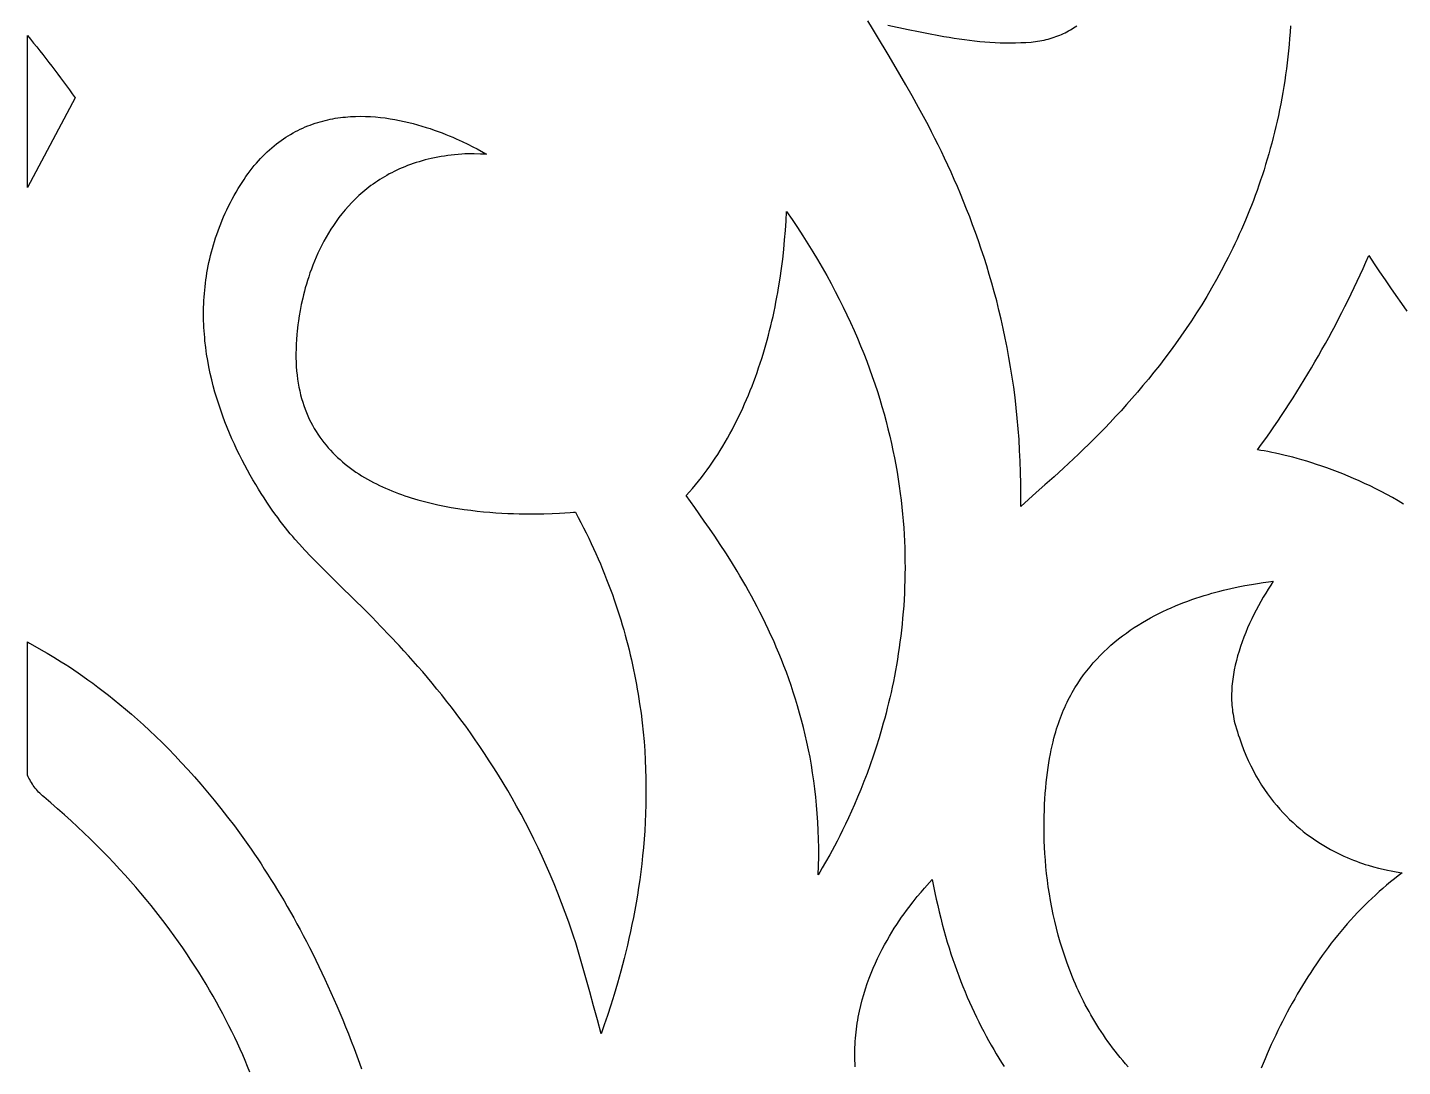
# Model space of a CAD drawing. Extents: x -1000 to 1000, y -1450 to 1450.
# Drawn here: x -550 to -319.7, y -452.5 to -278.5 of the extents above; entities that cross this region are included whole.
import ezdxf

# ---------------------------------------------------------------- set-up
doc = ezdxf.new("R2010")
doc.units = 0
doc.layers.add('LAYER_1', color=18, linetype='CONTINUOUS')

msp = doc.modelspace()

# ---------------------------------------------------------------- linework, layer by layer
at = {"layer": 'LAYER_1'}
for points in [[(-338.43, -278.25), (-338.5, -279.3), (-338.58, -280.34), (-338.67, -281.38), (-338.76, -282.4), (-338.87, -283.42), (-338.99, -284.43), (-339.11, -285.44), (-339.25, -286.44), (-339.39, -287.43), (-339.55, -288.41), (-339.71, -289.39), (-339.88, -290.36), (-340.06, -291.32), (-340.25, -292.28), (-340.45, -293.22), (-340.65, -294.17), (-340.87, -295.1), (-341.09, -296.03), (-341.32, -296.95), (-341.55, -297.86), (-341.8, -298.77), (-342.05, -299.67), (-342.31, -300.56), (-342.58, -301.45), (-342.85, -302.33), (-343.13, -303.2), (-343.42, -304.07), (-343.72, -304.92), (-344.02, -305.78), (-344.33, -306.62), (-344.64, -307.46), (-344.96, -308.29), (-345.29, -309.12), (-345.62, -309.94), (-345.96, -310.75), (-346.3, -311.55), (-346.65, -312.35), (-347, -313.14), (-347.36, -313.93), (-347.73, -314.71), (-348.1, -315.48), (-348.47, -316.25), (-348.85, -317.01), (-349.23, -317.76), (-350.01, -319.24), (-350.81, -320.7), (-351.63, -322.14), (-352.45, -323.54), (-353.29, -324.93), (-354.15, -326.28), (-355.01, -327.61), (-355.89, -328.92), (-356.77, -330.2), (-357.67, -331.46), (-358.57, -332.69), (-359.47, -333.89), (-360.38, -335.08), (-361.3, -336.23), (-362.22, -337.37), (-363.14, -338.48), (-364.06, -339.56), (-364.98, -340.62), (-365.9, -341.66), (-366.81, -342.67), (-367.73, -343.66), (-368.63, -344.63), (-369.54, -345.57), (-370.43, -346.49), (-371.32, -347.39), (-372.2, -348.26), (-373.07, -349.11), (-373.93, -349.94), (-374.78, -350.75), (-376.43, -352.29), (-378.03, -353.75), (-379.55, -355.11), (-381, -356.39), (-383.62, -358.7), (-383.6, -356.78), (-383.61, -354.88), (-383.64, -353), (-383.7, -351.14), (-383.79, -349.31), (-383.9, -347.49), (-384.03, -345.7), (-384.19, -343.93), (-384.37, -342.18), (-384.57, -340.45), (-384.79, -338.74), (-385.04, -337.05), (-385.3, -335.38), (-385.58, -333.74), (-385.88, -332.11), (-386.2, -330.51), (-386.54, -328.92), (-386.89, -327.36), (-387.26, -325.82), (-387.64, -324.29), (-388.04, -322.79), (-388.45, -321.31), (-388.88, -319.85), (-389.31, -318.41), (-389.76, -317), (-390.22, -315.6), (-390.7, -314.22), (-391.18, -312.86), (-391.67, -311.53), (-392.16, -310.21), (-392.67, -308.92), (-393.18, -307.64), (-393.7, -306.38), (-394.23, -305.15), (-394.75, -303.94), (-395.29, -302.74), (-395.83, -301.57), (-396.37, -300.41), (-396.91, -299.28), (-397.45, -298.17), (-398, -297.07), (-398.55, -296), (-399.09, -294.94), (-399.63, -293.91), (-400.18, -292.9), (-400.72, -291.9), (-401.79, -289.97), (-402.84, -288.13), (-403.87, -286.36), (-404.86, -284.66), (-405.83, -283.05), (-407.63, -280.06), (-408.46, -278.68), (-409.24, -277.38)], [(-405.85, -278.1), (-402.45, -278.83), (-400.75, -279.19), (-399.04, -279.53), (-397.33, -279.86), (-396.48, -280.01), (-395.62, -280.15), (-394.77, -280.29), (-393.91, -280.42), (-393.05, -280.54), (-392.19, -280.65), (-391.34, -280.75), (-390.48, -280.84), (-389.62, -280.91), (-388.76, -280.98), (-387.9, -281.03), (-387.04, -281.06), (-386.18, -281.08), (-385.33, -281.09), (-384.47, -281.08), (-383.61, -281.05), (-382.75, -281.01), (-381.89, -280.94), (-381.51, -280.91), (-381.14, -280.86), (-380.78, -280.81), (-380.42, -280.75), (-380.06, -280.69), (-379.71, -280.62), (-379.37, -280.54), (-379.02, -280.45), (-378.69, -280.36), (-378.36, -280.26), (-378.03, -280.15), (-377.71, -280.04), (-377.39, -279.92), (-377.08, -279.8), (-376.77, -279.67), (-376.47, -279.53), (-376.17, -279.39), (-375.88, -279.24), (-375.59, -279.08), (-375.3, -278.93), (-375.02, -278.76), (-374.75, -278.59), (-374.21, -278.23)], [(-319.47, -358.32), (-320.4, -357.77), (-321.34, -357.23), (-322.28, -356.72), (-323.21, -356.22), (-324.15, -355.74), (-325.08, -355.28), (-326.01, -354.84), (-326.93, -354.42), (-327.85, -354.02), (-328.76, -353.63), (-329.67, -353.26), (-330.56, -352.91), (-331.45, -352.58), (-332.32, -352.26), (-333.19, -351.96), (-334.04, -351.67), (-334.87, -351.41), (-335.69, -351.15), (-336.5, -350.91), (-337.28, -350.69), (-338.05, -350.48), (-338.8, -350.29), (-339.52, -350.11), (-340.23, -349.94), (-340.91, -349.79), (-341.57, -349.65), (-342.2, -349.53), (-342.81, -349.41), (-343.38, -349.31), (-343.93, -349.22), (-343.25, -348.28), (-342.57, -347.32), (-341.89, -346.36), (-341.22, -345.4), (-340.56, -344.43), (-339.91, -343.46), (-339.26, -342.48), (-338.62, -341.5), (-337.98, -340.51), (-337.36, -339.52), (-336.73, -338.52), (-336.12, -337.52), (-335.51, -336.52), (-334.91, -335.51), (-334.32, -334.49), (-333.73, -333.48), (-333.15, -332.45), (-332.58, -331.43), (-332.01, -330.4), (-331.45, -329.37), (-330.9, -328.33), (-330.35, -327.29), (-329.82, -326.25), (-329.29, -325.2), (-328.76, -324.15), (-328.25, -323.09), (-327.74, -322.04), (-327.24, -320.98), (-326.75, -319.91), (-326.26, -318.85), (-325.78, -317.78), (-325.31, -316.7), (-324.4, -318.07), (-323.49, -319.43), (-322.58, -320.77), (-321.66, -322.1), (-320.75, -323.41), (-319.84, -324.7), (-318.93, -325.98)], [(-365.62, -452.53), (-366.07, -452.01), (-366.52, -451.49), (-366.96, -450.96), (-367.39, -450.43), (-367.81, -449.9), (-368.22, -449.36), (-368.62, -448.82), (-369.01, -448.28), (-369.4, -447.73), (-369.77, -447.18), (-370.14, -446.63), (-370.5, -446.08), (-370.85, -445.52), (-371.19, -444.96), (-371.53, -444.4), (-371.86, -443.83), (-372.17, -443.27), (-372.48, -442.7), (-372.79, -442.13), (-373.08, -441.56), (-373.37, -440.98), (-373.65, -440.41), (-373.92, -439.83), (-374.19, -439.25), (-374.44, -438.67), (-374.69, -438.09), (-374.94, -437.51), (-375.4, -436.35), (-375.84, -435.18), (-376.25, -434.01), (-376.63, -432.84), (-376.99, -431.67), (-377.32, -430.5), (-377.63, -429.33), (-377.91, -428.16), (-378.17, -427), (-378.41, -425.84), (-378.62, -424.69), (-378.81, -423.54), (-378.99, -422.4), (-379.14, -421.27), (-379.27, -420.14), (-379.38, -419.03), (-379.48, -417.93), (-379.55, -416.83), (-379.61, -415.76), (-379.66, -414.69), (-379.69, -413.64), (-379.7, -412.6), (-379.7, -411.58), (-379.68, -410.57), (-379.65, -409.59), (-379.61, -408.62), (-379.56, -407.67), (-379.49, -406.74), (-379.41, -405.83), (-379.33, -404.95), (-379.23, -404.09), (-379.13, -403.25), (-379.02, -402.43), (-378.89, -401.65), (-378.77, -400.89), (-378.63, -400.15), (-378.49, -399.45), (-378.35, -398.77), (-378.2, -398.12), (-378.05, -397.51), (-377.89, -396.92), (-377.75, -396.44), (-377.61, -395.96), (-377.46, -395.49), (-377.3, -395.02), (-377.14, -394.56), (-376.97, -394.11), (-376.8, -393.66), (-376.62, -393.21), (-376.43, -392.78), (-376.24, -392.35), (-376.05, -391.92), (-375.85, -391.5), (-375.64, -391.09), (-375.43, -390.68), (-375.22, -390.28), (-375, -389.88), (-374.54, -389.1), (-374.07, -388.35), (-373.58, -387.62), (-373.07, -386.9), (-372.54, -386.21), (-372, -385.54), (-371.45, -384.89), (-370.88, -384.26), (-370.3, -383.65), (-369.71, -383.06), (-369.1, -382.49), (-368.49, -381.94), (-367.86, -381.4), (-367.22, -380.88), (-366.58, -380.38), (-365.92, -379.9), (-365.26, -379.44), (-364.59, -378.99), (-363.92, -378.56), (-363.24, -378.14), (-362.55, -377.74), (-361.87, -377.36), (-361.17, -376.99), (-360.48, -376.64), (-359.79, -376.3), (-359.09, -375.97), (-358.39, -375.66), (-357.7, -375.36), (-357, -375.08), (-356.31, -374.81), (-355.62, -374.55), (-354.93, -374.3), (-354.25, -374.07), (-353.57, -373.84), (-352.89, -373.63), (-352.23, -373.43), (-351.57, -373.24), (-350.91, -373.06), (-350.27, -372.89), (-349.64, -372.73), (-348.4, -372.44), (-347.2, -372.18), (-346.06, -371.95), (-344.97, -371.76), (-343.94, -371.59), (-342.99, -371.44), (-342.1, -371.32), (-341.3, -371.21), (-341.73, -371.87), (-342.15, -372.54), (-342.57, -373.23), (-342.98, -373.92), (-343.39, -374.63), (-343.78, -375.34), (-344.17, -376.07), (-344.54, -376.8), (-344.91, -377.54), (-345.26, -378.29), (-345.6, -379.05), (-345.92, -379.81), (-346.22, -380.58), (-346.51, -381.35), (-346.78, -382.13), (-347.04, -382.91), (-347.27, -383.69), (-347.48, -384.48), (-347.67, -385.27), (-347.84, -386.06), (-347.98, -386.85), (-348.09, -387.64), (-348.18, -388.43), (-348.22, -388.82), (-348.25, -389.22), (-348.27, -389.61), (-348.28, -390), (-348.29, -390.4), (-348.29, -390.79), (-348.28, -391.18), (-348.26, -391.57), (-348.23, -391.96), (-348.2, -392.35), (-348.16, -392.73), (-348.11, -393.12), (-348.05, -393.5), (-347.99, -393.89), (-347.91, -394.27), (-347.83, -394.65), (-347.74, -395.03), (-347.64, -395.4), (-347.48, -395.93), (-347.32, -396.45), (-347.16, -396.97), (-346.99, -397.47), (-346.65, -398.46), (-346.28, -399.42), (-345.89, -400.35), (-345.49, -401.25), (-345.08, -402.12), (-344.64, -402.97), (-344.2, -403.79), (-343.74, -404.58), (-343.26, -405.35), (-342.78, -406.09), (-342.28, -406.8), (-341.78, -407.49), (-341.26, -408.15), (-340.73, -408.8), (-340.2, -409.41), (-339.66, -410.01), (-339.11, -410.58), (-338.56, -411.13), (-338, -411.65), (-337.43, -412.16), (-336.87, -412.64), (-336.29, -413.11), (-335.72, -413.55), (-335.15, -413.98), (-334.57, -414.38), (-334, -414.77), (-333.42, -415.14), (-332.85, -415.49), (-332.28, -415.82), (-331.71, -416.14), (-331.15, -416.44), (-330.59, -416.72), (-330.04, -416.99), (-329.49, -417.24), (-328.95, -417.48), (-328.41, -417.71), (-327.89, -417.92), (-327.37, -418.12), (-326.87, -418.3), (-326.37, -418.47), (-325.89, -418.63), (-325.42, -418.78), (-324.51, -419.05), (-323.66, -419.27), (-322.88, -419.46), (-322.17, -419.61), (-321.53, -419.74), (-320.97, -419.84), (-320.13, -419.97), (-319.69, -420.04), (-320.36, -420.54), (-321.02, -421.05), (-321.67, -421.58), (-322.31, -422.11), (-322.95, -422.65), (-323.58, -423.2), (-324.2, -423.77), (-324.82, -424.34), (-325.42, -424.92), (-326.02, -425.51), (-326.61, -426.11), (-327.19, -426.71), (-327.77, -427.33), (-328.34, -427.95), (-328.9, -428.58), (-329.45, -429.22), (-330, -429.87), (-330.53, -430.52), (-331.06, -431.18), (-331.59, -431.85), (-332.1, -432.53), (-332.61, -433.21), (-333.11, -433.9), (-333.6, -434.6), (-334.09, -435.3), (-334.57, -436.01), (-335.04, -436.72), (-335.51, -437.44), (-335.96, -438.17), (-336.41, -438.9), (-336.86, -439.63), (-337.29, -440.38), (-337.72, -441.12), (-338.14, -441.87), (-338.56, -442.63), (-338.97, -443.39), (-339.37, -444.15), (-339.76, -444.92), (-340.15, -445.69), (-340.53, -446.46), (-340.9, -447.24), (-341.27, -448.02), (-341.63, -448.81), (-341.99, -449.59), (-342.33, -450.38), (-342.67, -451.18), (-343.01, -451.97), (-343.33, -452.77)], [(-512.73, -453.42), (-513.13, -452.46), (-513.53, -451.5), (-513.95, -450.54), (-514.39, -449.56), (-514.83, -448.59), (-515.29, -447.61), (-515.77, -446.63), (-516.25, -445.65), (-516.76, -444.66), (-517.27, -443.67), (-517.81, -442.68), (-518.35, -441.68), (-518.92, -440.68), (-519.49, -439.68), (-520.09, -438.68), (-520.7, -437.67), (-521.32, -436.67), (-521.96, -435.66), (-522.62, -434.65), (-523.29, -433.63), (-523.98, -432.62), (-524.69, -431.61), (-525.42, -430.59), (-526.16, -429.58), (-526.92, -428.56), (-527.7, -427.54), (-528.49, -426.53), (-529.31, -425.51), (-530.14, -424.49), (-530.99, -423.47), (-531.86, -422.46), (-532.75, -421.44), (-533.65, -420.42), (-534.58, -419.41), (-535.53, -418.39), (-536.49, -417.38), (-537.48, -416.37), (-538.48, -415.36), (-539.51, -414.35), (-540.56, -413.34), (-541.62, -412.33), (-542.71, -411.33), (-543.82, -410.33), (-544.95, -409.33), (-546.1, -408.33), (-547.28, -407.33), (-547.5, -407.14), (-547.72, -406.94), (-547.93, -406.73), (-548.13, -406.53), (-548.33, -406.31), (-548.52, -406.09), (-548.7, -405.87), (-548.87, -405.64), (-549.03, -405.41), (-549.19, -405.18), (-549.34, -404.94), (-549.49, -404.7), (-549.63, -404.45), (-549.76, -404.2), (-549.88, -403.95), (-550, -403.69), (-550, -381.38), (-549.68, -381.57), (-549.18, -381.86), (-547.69, -382.69), (-546.72, -383.26), (-545.6, -383.92), (-544.36, -384.7), (-543.68, -385.13), (-542.98, -385.58), (-542.25, -386.07), (-541.49, -386.58), (-540.71, -387.13), (-539.9, -387.71), (-539.06, -388.31), (-538.2, -388.95), (-537.32, -389.62), (-536.41, -390.33), (-535.49, -391.07), (-534.54, -391.84), (-533.58, -392.64), (-532.59, -393.49), (-531.6, -394.36), (-530.58, -395.28), (-529.55, -396.23), (-528.51, -397.22), (-527.46, -398.24), (-526.39, -399.31), (-525.32, -400.41), (-524.23, -401.55), (-523.14, -402.74), (-522.04, -403.96), (-520.94, -405.23), (-519.83, -406.53), (-518.71, -407.88), (-517.59, -409.28), (-516.47, -410.71), (-515.35, -412.19), (-514.79, -412.95), (-514.23, -413.72), (-513.67, -414.5), (-513.11, -415.29), (-512.55, -416.09), (-512, -416.91), (-511.44, -417.73), (-510.88, -418.57), (-510.33, -419.42), (-509.77, -420.28), (-509.22, -421.15), (-508.67, -422.03), (-508.12, -422.93), (-507.57, -423.84), (-507.03, -424.76), (-506.49, -425.69), (-505.94, -426.64), (-505.4, -427.6), (-504.87, -428.57), (-504.33, -429.55), (-503.8, -430.54), (-503.27, -431.55), (-502.75, -432.57), (-502.22, -433.6), (-501.71, -434.65), (-501.19, -435.71), (-500.68, -436.78), (-500.17, -437.87), (-499.66, -438.97), (-499.16, -440.08), (-498.66, -441.2), (-498.17, -442.34), (-497.68, -443.49), (-497.2, -444.66), (-496.71, -445.83), (-496.24, -447.03), (-495.77, -448.23), (-495.3, -449.45), (-494.84, -450.68), (-494.39, -451.93), (-494.06, -452.86)], [(-411.34, -452.55), (-411.37, -452), (-411.4, -451.46), (-411.41, -450.92), (-411.41, -450.39), (-411.4, -449.85), (-411.39, -449.32), (-411.37, -448.8), (-411.34, -448.27), (-411.3, -447.75), (-411.25, -447.24), (-411.2, -446.72), (-411.14, -446.21), (-411.07, -445.71), (-411, -445.21), (-410.91, -444.71), (-410.83, -444.21), (-410.63, -443.24), (-410.41, -442.27), (-410.17, -441.33), (-409.91, -440.4), (-409.62, -439.48), (-409.32, -438.59), (-409, -437.71), (-408.67, -436.85), (-408.32, -436.01), (-407.96, -435.18), (-407.58, -434.38), (-407.2, -433.59), (-406.81, -432.83), (-406.41, -432.09), (-406.01, -431.36), (-405.6, -430.66), (-405.2, -429.98), (-404.79, -429.32), (-404.38, -428.68), (-403.97, -428.07), (-403.56, -427.48), (-403.16, -426.91), (-402.77, -426.37), (-402.38, -425.85), (-401.64, -424.89), (-400.94, -424.03), (-400.31, -423.27), (-399.74, -422.63), (-398.87, -421.67), (-398.42, -421.19), (-398.21, -422.29), (-397.99, -423.38), (-397.76, -424.46), (-397.52, -425.53), (-397.28, -426.58), (-397.02, -427.62), (-396.76, -428.64), (-396.48, -429.66), (-396.2, -430.66), (-395.91, -431.65), (-395.61, -432.62), (-395.3, -433.59), (-394.98, -434.54), (-394.66, -435.48), (-394.33, -436.4), (-393.99, -437.32), (-393.64, -438.22), (-393.29, -439.11), (-392.93, -439.99), (-392.56, -440.86), (-392.19, -441.71), (-391.81, -442.56), (-391.42, -443.39), (-391.03, -444.21), (-390.63, -445.02), (-390.23, -445.82), (-389.82, -446.6), (-389.41, -447.38), (-388.99, -448.14), (-388.56, -448.9), (-388.13, -449.64), (-387.7, -450.37), (-387.26, -451.09), (-386.82, -451.8), (-386.37, -452.5)]]:
    msp.add_lwpolyline(points, dxfattribs=at)
msp.add_lwpolyline([(-550, -279.84, -0.012756), (-542.01, -290.27), (-550, -305.3)], format="xyb", close=True, dxfattribs=at)
for points in [[(-493.37, -293.39), (-492.54, -293.43), (-491.71, -293.49), (-490.89, -293.56), (-490.07, -293.66), (-489.27, -293.78), (-488.47, -293.91), (-487.68, -294.06), (-486.91, -294.23), (-486.14, -294.4), (-485.39, -294.59), (-484.65, -294.8), (-483.93, -295.01), (-483.22, -295.23), (-482.53, -295.45), (-481.85, -295.68), (-481.19, -295.92), (-480.55, -296.16), (-479.94, -296.4), (-479.34, -296.65), (-478.76, -296.89), (-478.2, -297.13), (-477.17, -297.6), (-476.23, -298.05), (-475.39, -298.47), (-474.68, -298.84), (-473.61, -299.43), (-473.09, -299.72), (-474.13, -299.7), (-475.17, -299.67), (-475.69, -299.67), (-476.21, -299.67), (-476.72, -299.68), (-477.24, -299.71), (-477.85, -299.75), (-478.44, -299.81), (-479.02, -299.87), (-479.6, -299.95), (-480.17, -300.03), (-480.72, -300.12), (-481.27, -300.22), (-481.82, -300.32), (-482.35, -300.44), (-482.87, -300.56), (-483.39, -300.69), (-483.9, -300.83), (-484.4, -300.98), (-484.89, -301.13), (-485.38, -301.29), (-485.85, -301.46), (-486.32, -301.64), (-486.78, -301.82), (-487.24, -302.01), (-487.68, -302.2), (-488.12, -302.4), (-488.55, -302.61), (-488.97, -302.82), (-489.39, -303.04), (-489.8, -303.27), (-490.2, -303.5), (-490.59, -303.73), (-490.98, -303.97), (-491.36, -304.22), (-491.73, -304.47), (-492.1, -304.73), (-492.46, -304.99), (-492.81, -305.26), (-493.15, -305.53), (-493.49, -305.8), (-493.82, -306.08), (-494.15, -306.36), (-494.47, -306.65), (-494.78, -306.94), (-495.09, -307.23), (-495.68, -307.83), (-496.25, -308.44), (-496.8, -309.06), (-497.32, -309.69), (-497.82, -310.34), (-498.29, -310.98), (-498.75, -311.64), (-499.18, -312.3), (-499.59, -312.97), (-499.99, -313.63), (-500.36, -314.3), (-500.71, -314.98), (-501.04, -315.65), (-501.36, -316.32), (-501.66, -316.98), (-501.94, -317.65), (-502.2, -318.3), (-502.45, -318.96), (-502.68, -319.6), (-502.89, -320.24), (-503.09, -320.86), (-503.28, -321.48), (-503.46, -322.08), (-503.62, -322.67), (-503.76, -323.25), (-503.9, -323.81), (-504.14, -324.88), (-504.33, -325.87), (-504.49, -326.78), (-504.61, -327.6), (-504.71, -328.31), (-504.82, -329.38), (-504.87, -329.92), (-504.94, -330.73), (-504.99, -331.53), (-505.02, -332.31), (-505.04, -333.08), (-505.03, -333.83), (-505.01, -334.57), (-504.97, -335.3), (-504.92, -336.01), (-504.85, -336.71), (-504.76, -337.39), (-504.65, -338.06), (-504.53, -338.72), (-504.4, -339.36), (-504.25, -340), (-504.08, -340.61), (-503.9, -341.22), (-503.71, -341.81), (-503.5, -342.4), (-503.27, -342.96), (-503.04, -343.52), (-502.79, -344.07), (-502.53, -344.6), (-502.25, -345.12), (-501.96, -345.63), (-501.66, -346.13), (-501.35, -346.61), (-501.03, -347.09), (-500.69, -347.55), (-500.35, -348), (-499.99, -348.44), (-499.63, -348.88), (-499.25, -349.3), (-498.86, -349.71), (-498.47, -350.1), (-498.06, -350.49), (-497.64, -350.87), (-497.22, -351.24), (-496.79, -351.6), (-496.35, -351.95), (-495.9, -352.29), (-495.44, -352.62), (-494.98, -352.94), (-494.51, -353.25), (-494.03, -353.56), (-493.55, -353.85), (-493.06, -354.13), (-492.56, -354.41), (-492.06, -354.68), (-491.55, -354.94), (-491.04, -355.19), (-490.52, -355.43), (-490, -355.66), (-489.48, -355.89), (-488.95, -356.11), (-488.41, -356.32), (-487.87, -356.52), (-487.33, -356.72), (-486.79, -356.91), (-486.24, -357.09), (-485.7, -357.26), (-485.15, -357.43), (-484.59, -357.59), (-483.48, -357.89), (-482.37, -358.17), (-481.26, -358.42), (-480.14, -358.65), (-479.03, -358.86), (-477.93, -359.04), (-476.83, -359.2), (-475.74, -359.35), (-474.66, -359.47), (-473.6, -359.58), (-472.56, -359.68), (-471.53, -359.75), (-470.52, -359.82), (-469.54, -359.87), (-468.58, -359.9), (-467.65, -359.93), (-466.75, -359.95), (-465.88, -359.95), (-465.04, -359.95), (-463.49, -359.93), (-462.09, -359.89), (-460.88, -359.84), (-459.07, -359.73), (-458.51, -359.69), (-458.21, -359.68), (-457.74, -360.55), (-457.29, -361.42), (-456.84, -362.29), (-456.41, -363.15), (-455.99, -364.02), (-455.57, -364.89), (-455.17, -365.75), (-454.78, -366.61), (-454.4, -367.48), (-454.03, -368.34), (-453.67, -369.2), (-453.32, -370.05), (-452.98, -370.91), (-452.65, -371.77), (-452.33, -372.62), (-452.02, -373.47), (-451.72, -374.32), (-451.43, -375.17), (-451.15, -376.02), (-450.88, -376.87), (-450.62, -377.71), (-450.36, -378.55), (-450.12, -379.39), (-449.88, -380.23), (-449.65, -381.07), (-449.43, -381.9), (-449.22, -382.73), (-449.02, -383.56), (-448.83, -384.39), (-448.64, -385.22), (-448.47, -386.04), (-448.3, -386.86), (-448.14, -387.68), (-447.98, -388.5), (-447.84, -389.31), (-447.7, -390.12), (-447.57, -390.93), (-447.45, -391.73), (-447.22, -393.34), (-447.03, -394.93), (-446.86, -396.51), (-446.72, -398.08), (-446.6, -399.63), (-446.51, -401.18), (-446.45, -402.71), (-446.41, -404.22), (-446.39, -405.73), (-446.39, -407.21), (-446.42, -408.69), (-446.46, -410.14), (-446.52, -411.58), (-446.61, -413.01), (-446.71, -414.42), (-446.82, -415.81), (-446.96, -417.19), (-447.1, -418.54), (-447.27, -419.88), (-447.44, -421.2), (-447.63, -422.5), (-447.83, -423.79), (-448.05, -425.05), (-448.27, -426.29), (-448.5, -427.51), (-448.74, -428.71), (-448.99, -429.89), (-449.25, -431.05), (-449.51, -432.18), (-449.78, -433.3), (-450.05, -434.38), (-450.33, -435.45), (-450.6, -436.49), (-450.89, -437.51), (-451.17, -438.5), (-451.73, -440.42), (-452.29, -442.22), (-452.84, -443.92), (-453.37, -445.51), (-453.88, -446.99), (-454.54, -444.65), (-455.19, -442.31), (-455.82, -439.96), (-456.46, -437.62), (-457.12, -435.28), (-457.46, -434.11), (-457.81, -432.95), (-458.16, -431.79), (-458.53, -430.63), (-458.92, -429.48), (-459.31, -428.33), (-459.91, -426.68), (-460.52, -425.06), (-461.15, -423.47), (-461.78, -421.9), (-462.44, -420.35), (-463.1, -418.83), (-463.78, -417.34), (-464.46, -415.87), (-465.16, -414.43), (-465.87, -413.01), (-466.59, -411.61), (-467.32, -410.24), (-468.06, -408.89), (-468.8, -407.56), (-469.56, -406.26), (-470.32, -404.98), (-471.08, -403.72), (-471.86, -402.49), (-472.64, -401.27), (-473.42, -400.08), (-474.21, -398.91), (-475, -397.76), (-475.79, -396.63), (-476.59, -395.52), (-477.39, -394.43), (-478.19, -393.36), (-478.99, -392.31), (-479.8, -391.28), (-480.6, -390.27), (-481.4, -389.28), (-482.21, -388.31), (-483.01, -387.36), (-483.8, -386.42), (-484.6, -385.5), (-485.39, -384.6), (-486.18, -383.72), (-486.96, -382.86), (-487.74, -382.01), (-489.28, -380.36), (-490.8, -378.78), (-492.28, -377.26), (-493.73, -375.8), (-495.14, -374.4), (-497.82, -371.76), (-500.29, -369.33), (-501.44, -368.19), (-502.52, -367.09), (-503.53, -366.04), (-504.01, -365.53), (-504.46, -365.03), (-505.19, -364.21), (-505.57, -363.76), (-505.97, -363.29), (-506.38, -362.79), (-506.79, -362.26), (-507.22, -361.72), (-507.65, -361.15), (-508.09, -360.55), (-508.54, -359.94), (-508.99, -359.3), (-509.45, -358.64), (-509.91, -357.96), (-510.37, -357.26), (-510.84, -356.54), (-511.3, -355.79), (-511.77, -355.03), (-512.23, -354.25), (-512.69, -353.46), (-513.14, -352.64), (-513.59, -351.8), (-514.04, -350.95), (-514.48, -350.09), (-514.91, -349.2), (-515.33, -348.3), (-515.75, -347.39), (-516.15, -346.46), (-516.54, -345.51), (-516.92, -344.55), (-517.29, -343.58), (-517.64, -342.59), (-517.97, -341.59), (-518.29, -340.58), (-518.59, -339.56), (-518.88, -338.52), (-519.14, -337.48), (-519.39, -336.42), (-519.61, -335.35), (-519.81, -334.28), (-519.99, -333.19), (-520.14, -332.1), (-520.27, -330.99), (-520.32, -330.44), (-520.37, -329.88), (-520.41, -329.32), (-520.44, -328.76), (-520.47, -328.2), (-520.49, -327.64), (-520.5, -327.07), (-520.51, -326.51), (-520.5, -325.94), (-520.49, -325.37), (-520.48, -324.8), (-520.45, -324.22), (-520.42, -323.65), (-520.37, -323.07), (-520.32, -322.5), (-520.26, -321.92), (-520.2, -321.34), (-520.12, -320.76), (-520.04, -320.18), (-519.94, -319.6), (-519.84, -319.01), (-519.73, -318.43), (-519.61, -317.84), (-519.48, -317.26), (-519.34, -316.67), (-519.19, -316.09), (-519.03, -315.5), (-518.86, -314.91), (-518.68, -314.32), (-518.49, -313.73), (-518.29, -313.15), (-518.08, -312.56), (-517.86, -311.97), (-517.63, -311.38), (-517.39, -310.79), (-517.14, -310.2), (-516.87, -309.61), (-516.6, -309.02), (-516.31, -308.43), (-516.01, -307.84), (-515.71, -307.25), (-515.39, -306.66), (-515.05, -306.07), (-514.71, -305.48), (-514.39, -304.95), (-514.06, -304.44), (-513.73, -303.94), (-513.4, -303.45), (-513.06, -302.98), (-512.72, -302.52), (-512.37, -302.07), (-512.02, -301.64), (-511.66, -301.22), (-511.3, -300.81), (-510.94, -300.42), (-510.57, -300.04), (-510.2, -299.67), (-509.83, -299.31), (-509.45, -298.97), (-509.07, -298.64), (-508.69, -298.32), (-508.3, -298.01), (-507.91, -297.71), (-507.52, -297.43), (-507.12, -297.15), (-506.73, -296.89), (-506.33, -296.64), (-505.93, -296.4), (-505.52, -296.17), (-505.12, -295.95), (-504.71, -295.74), (-504.3, -295.54), (-503.89, -295.35), (-503.48, -295.17), (-503.06, -295), (-502.65, -294.84), (-502.23, -294.69), (-501.81, -294.55), (-501.39, -294.41), (-500.97, -294.29), (-500.55, -294.17), (-500.13, -294.07), (-499.71, -293.97), (-499.28, -293.88), (-498.86, -293.8), (-498.44, -293.72), (-498.01, -293.65), (-497.59, -293.6), (-497.16, -293.54), (-496.74, -293.5), (-496.32, -293.46), (-495.89, -293.43), (-495.05, -293.39), (-494.21, -293.38)], [(-421.92, -310.67), (-421.01, -312.02), (-420.13, -313.37), (-419.28, -314.71), (-418.45, -316.05), (-417.65, -317.38), (-416.87, -318.72), (-416.12, -320.05), (-415.39, -321.37), (-414.69, -322.69), (-414.01, -324.01), (-413.36, -325.32), (-412.73, -326.63), (-412.12, -327.93), (-411.53, -329.24), (-410.97, -330.53), (-410.43, -331.82), (-409.91, -333.11), (-409.41, -334.39), (-408.93, -335.67), (-408.48, -336.94), (-408.04, -338.2), (-407.63, -339.47), (-407.23, -340.72), (-406.86, -341.97), (-406.5, -343.22), (-406.17, -344.46), (-405.85, -345.69), (-405.55, -346.92), (-405.27, -348.14), (-405.01, -349.35), (-404.76, -350.56), (-404.53, -351.76), (-404.32, -352.96), (-404.13, -354.15), (-403.95, -355.33), (-403.79, -356.51), (-403.65, -357.68), (-403.52, -358.84), (-403.4, -359.99), (-403.3, -361.14), (-403.22, -362.28), (-403.14, -363.41), (-403.09, -364.54), (-403.04, -365.65), (-403.01, -366.76), (-403, -367.86), (-402.99, -368.96), (-403, -370.04), (-403.02, -371.12), (-403.06, -372.19), (-403.1, -373.25), (-403.16, -374.3), (-403.22, -375.34), (-403.3, -376.37), (-403.39, -377.4), (-403.49, -378.41), (-403.59, -379.42), (-403.71, -380.42), (-403.84, -381.4), (-403.97, -382.38), (-404.12, -383.35), (-404.27, -384.31), (-404.43, -385.26), (-404.6, -386.2), (-404.77, -387.12), (-404.95, -388.04), (-405.14, -388.95), (-405.34, -389.85), (-405.54, -390.74), (-405.75, -391.61), (-405.96, -392.48), (-406.18, -393.33), (-406.4, -394.18), (-406.63, -395.01), (-406.86, -395.83), (-407.34, -397.44), (-407.83, -399.01), (-408.33, -400.52), (-408.85, -401.99), (-409.36, -403.41), (-409.89, -404.78), (-410.41, -406.1), (-410.94, -407.37), (-411.46, -408.59), (-411.97, -409.75), (-412.48, -410.86), (-412.98, -411.91), (-413.46, -412.91), (-413.93, -413.85), (-414.38, -414.73), (-414.82, -415.56), (-415.61, -417.03), (-416.3, -418.25), (-416.86, -419.22), (-417.27, -419.93), (-417.52, -420.38), (-417.47, -418.86), (-417.45, -417.37), (-417.45, -415.89), (-417.47, -414.42), (-417.52, -412.98), (-417.59, -411.55), (-417.69, -410.13), (-417.8, -408.74), (-417.94, -407.36), (-418.1, -406), (-418.27, -404.65), (-418.47, -403.32), (-418.68, -402.01), (-418.91, -400.71), (-419.16, -399.43), (-419.43, -398.17), (-419.71, -396.93), (-420.01, -395.7), (-420.32, -394.49), (-420.65, -393.29), (-420.99, -392.11), (-421.34, -390.95), (-421.71, -389.8), (-422.08, -388.67), (-422.47, -387.56), (-422.87, -386.46), (-423.28, -385.38), (-423.7, -384.32), (-424.12, -383.27), (-424.56, -382.24), (-425, -381.23), (-425.45, -380.23), (-425.9, -379.25), (-426.36, -378.29), (-426.83, -377.34), (-427.3, -376.41), (-427.77, -375.49), (-428.24, -374.59), (-428.72, -373.71), (-429.2, -372.84), (-429.68, -371.99), (-430.16, -371.15), (-430.65, -370.33), (-431.13, -369.53), (-432.08, -367.98), (-433.03, -366.49), (-433.96, -365.06), (-434.88, -363.7), (-435.76, -362.4), (-436.62, -361.16), (-438.22, -358.88), (-439.65, -356.86), (-439.12, -356.27), (-438.6, -355.68), (-438.1, -355.08), (-437.6, -354.47), (-437.11, -353.85), (-436.63, -353.22), (-436.16, -352.59), (-435.7, -351.95), (-435.25, -351.3), (-434.8, -350.64), (-434.37, -349.98), (-433.95, -349.31), (-433.53, -348.63), (-433.12, -347.95), (-432.73, -347.26), (-432.34, -346.56), (-431.96, -345.86), (-431.59, -345.15), (-431.22, -344.44), (-430.87, -343.72), (-430.52, -343), (-430.18, -342.27), (-429.86, -341.54), (-429.53, -340.8), (-429.22, -340.05), (-428.92, -339.31), (-428.62, -338.55), (-428.33, -337.8), (-428.05, -337.04), (-427.78, -336.28), (-427.52, -335.51), (-427.26, -334.74), (-427.01, -333.96), (-426.77, -333.19), (-426.54, -332.41), (-426.31, -331.63), (-426.09, -330.84), (-425.88, -330.05), (-425.68, -329.26), (-425.48, -328.47), (-425.3, -327.68), (-425.11, -326.88), (-424.94, -326.09), (-424.77, -325.29), (-424.61, -324.49), (-424.46, -323.69), (-424.32, -322.89), (-424.18, -322.09), (-423.92, -320.49), (-423.69, -318.88), (-423.49, -317.28), (-423.31, -315.68), (-423.16, -314.08), (-423.03, -312.49), (-422.93, -310.9), (-422.85, -309.32)]]:
    msp.add_lwpolyline(points, close=True, dxfattribs=at)

doc.saveas('drawing.dxf')
